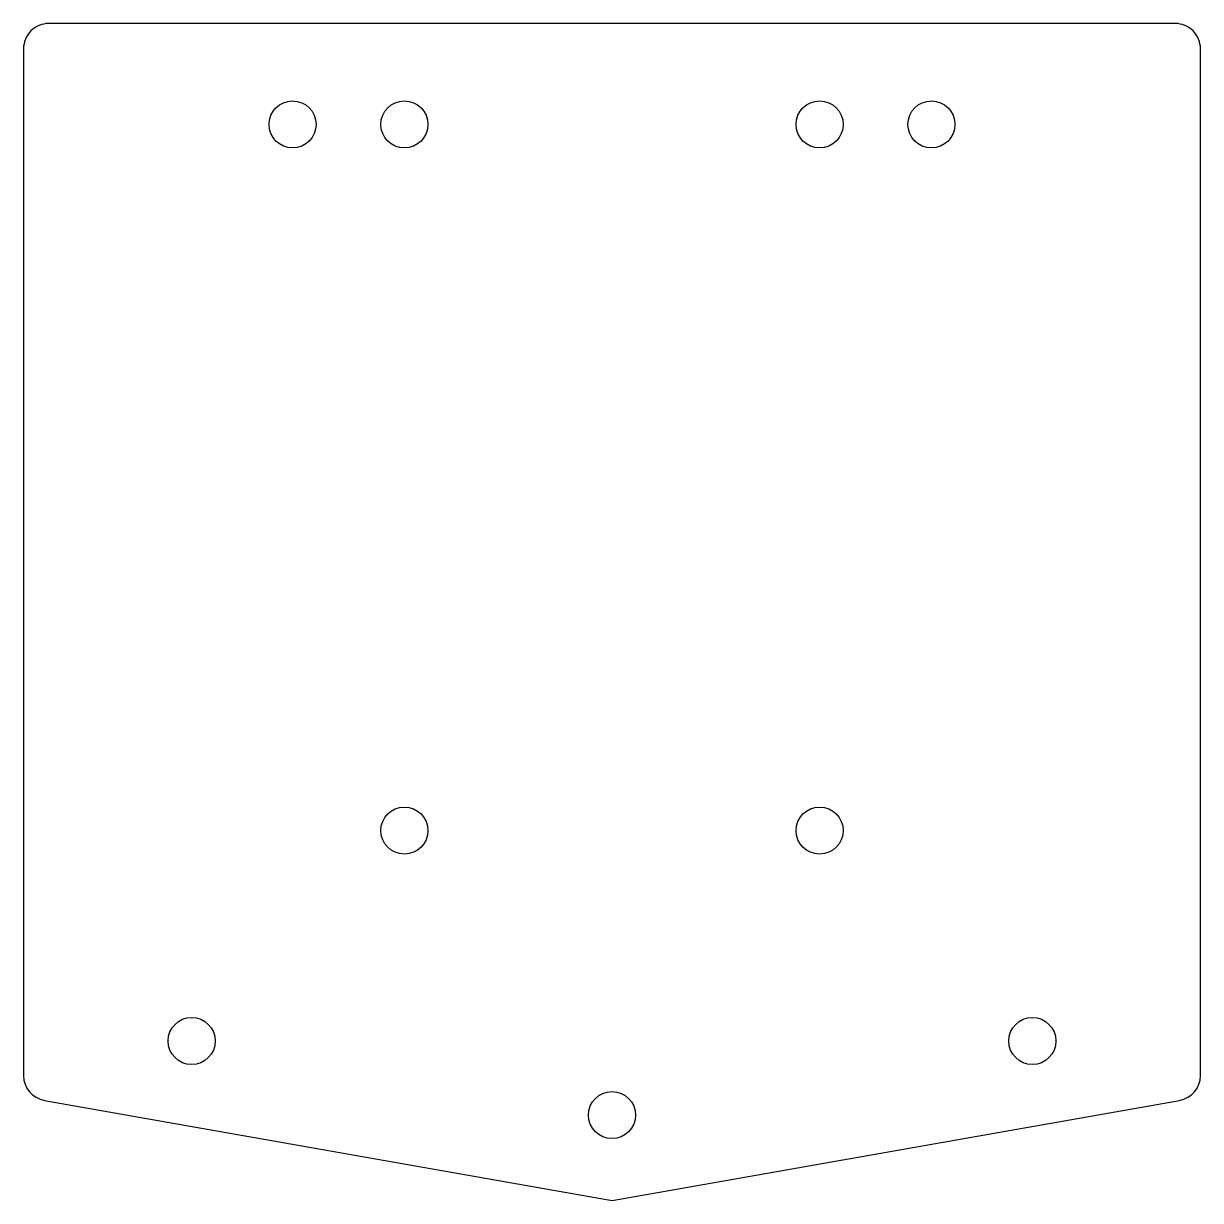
# Model space of a CAD drawing. Header units: millimetres. Extents: x -35 to 35, y -27 to 43.
import ezdxf

# ---------------------------------------------------------------- set-up
doc = ezdxf.new("R2010")
doc.units = ezdxf.units.MM
doc.layers.get('0').update_dxf_attribs({"linetype": 'CONTINUOUS'})

msp = doc.modelspace()

# ---------------------------------------------------------------- linework, layer by layer
msp.add_lwpolyline([(-35, -19.57, 0.36397), (-33.76, -21.047), (0, -27), (33.76, -21.047, 0.36397), (35, -19.57), (35, 41.5, 0.414214), (33.5, 43), (-33.5, 43, 0.414214), (-35, 41.5)], format="xyb", close=True)
for centre in [(-19, 37), (-12.35, 37), (12.35, 37), (19, 37), (-12.35, -5), (12.35, -5), (-25, -17.515), (25, -17.515), (0, -21.923)]:
    msp.add_circle(centre, 1.4)

doc.saveas('drawing.dxf')
